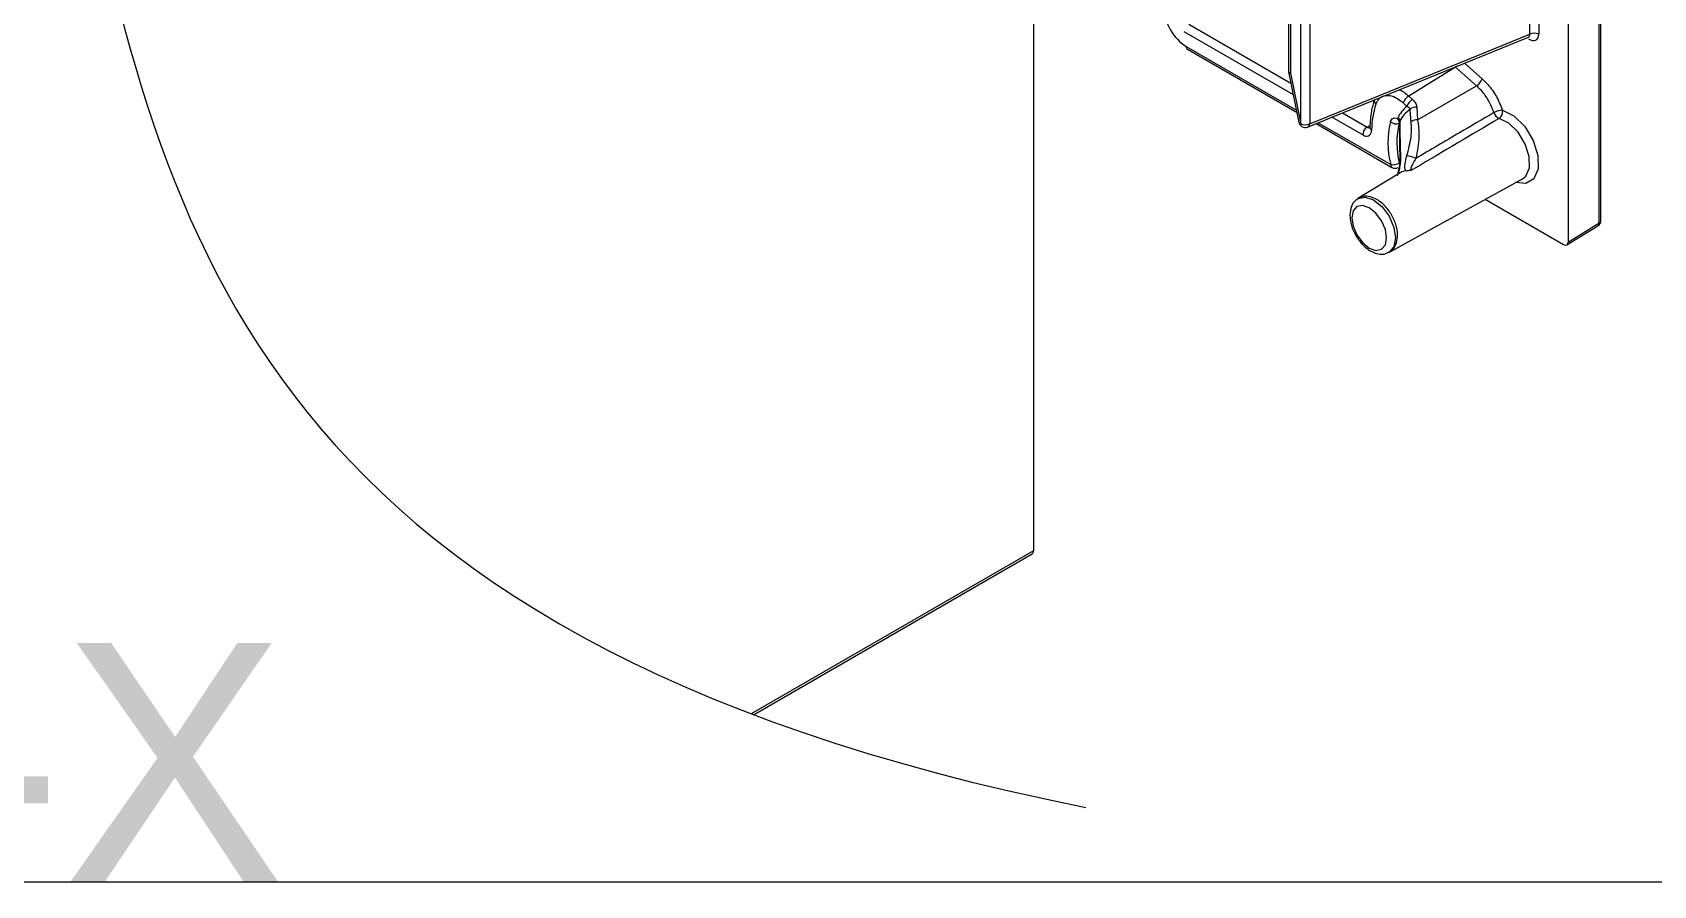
# Model space of a CAD drawing. Extents: x 0 to 8.27, y -9.61 to 0.
# Drawn here: x 1.845 to 4.39, y -9.614 to -8.275 of the extents above; entities that cross this region are included whole.
import ezdxf

# ---------------------------------------------------------------- set-up
doc = ezdxf.new("R2010")
doc.units = 0
doc.header["$LTSCALE"] = 0.5
doc.header["$MEASUREMENT"] = 0
for name, color, linetype in [('Dimension', 10, 'CONTINUOUS'), ('End Cap', 92, 'CONTINUOUS'), ('Housing', 150, 'CONTINUOUS')]:
    doc.layers.add(name, color=color, linetype=linetype)
doc.layers.add('Text-Unprinted', color=131, linetype='CONTINUOUS', plot=False)
doc.styles.add('LSAD_Standard', font='arial.ttf')

msp = doc.modelspace()

# ---------------------------------------------------------------- linework, layer by layer
at = {"layer": 'Dimension', "transparency": 16777216}
msp.add_open_spline([(0.3163, -6.3092), (1.6422, -6.5744), (1.7747, -7.2373), (2.0399, -8.5631), (2.1725, -9.226), (3.4983, -9.4912)], degree=3, knots=[0, 0, 0, 0, 1, 1, 2, 2, 2, 2], dxfattribs=at)
at = {"layer": 'End Cap', "transparency": 16777216}
for p, q in [((4.3042, -8.574), (4.3042, -6.7552)), ((4.307, -8.57), (4.307, -6.7511)), ((4.2554, -6.7833), (4.2554, -8.6042)), ((4.1953, -8.2779), (4.1953, -7.2497)), ((4.2094, -7.2498), (4.2094, -8.278)), ((3.8357, -8.4185), (3.8357, -7.4943)), ((3.8498, -7.4944), (3.8498, -8.4186)), ((3.8166, -7.5507), (3.8166, -8.3353)), ((3.8196, -7.5547), (3.8196, -8.3394)), ((3.6599, -8.2622), (3.8204, -8.3548)), ((3.8242, -8.3732), (3.653, -8.2743)), ((3.8466, -8.4237), (4.1935, -8.2825)), ((3.8498, -8.4186), (4.1953, -8.2779)), ((3.6558, -8.2972), (3.8291, -8.3972)), ((3.6579, -8.3018), (3.8299, -8.4011)), ((3.8168, -8.3373), (3.833, -8.4164)), ((3.8196, -8.3394), (3.8357, -8.4185)), ((4.0789, -8.3298), (4.0052, -8.3751)), ((4.1117, -8.359), (4.0789, -8.3298)), ((4.0927, -8.3235), (4.1205, -8.3481)), ((4.0192, -8.4122), (4.1117, -8.359)), ((4.0025, -8.3913), (3.9965, -8.386)), ((4.0052, -8.3751), (4.0112, -8.3805)), ((4.0179, -8.3925), (4.0192, -8.4122)), ((3.8598, -8.4183), (3.979, -8.4872)), ((3.8632, -8.4169), (3.977, -8.4826)), ((3.933, -8.436), (3.8848, -8.4081)), ((3.9012, -8.4015), (3.94, -8.4238)), ((3.94, -8.4238), (3.9445, -8.421)), ((3.9917, -8.4167), (3.9903, -8.4175)), ((3.9906, -8.4115), (3.9915, -8.4138)), ((3.9912, -8.416), (3.9912, -8.4182)), ((3.9913, -8.4747), (3.9913, -8.4748)), ((3.9928, -8.4952), (3.9255, -8.5359)), ((3.9743, -8.6203), (4.1839, -8.5052)), ((4.2484, -8.6083), (4.1254, -8.5373)), ((4.2554, -8.6042), (4.3042, -8.574)), ((4.2535, -8.6087), (4.3023, -8.5785))]:
    msp.add_line(p, q, dxfattribs=at)
at = {"layer": 'End Cap', "transparency": 16777216, "flags": 128}
for points in [[(4.0812, -8.3282), (4.0803, -8.3289), (4.0789, -8.3298)], [(4.1524, -8.3972), (4.1705, -8.4063), (4.1875, -8.4231), (4.2008, -8.4449), (4.2082, -8.4683), (4.2086, -8.4893), (4.2019, -8.5048), (4.1891, -8.5122), (4.1737, -8.5108)], [(3.9915, -8.4138), (3.991, -8.4153), (3.991, -8.416)], [(4.1839, -8.5052), (4.189, -8.5009), (4.1947, -8.4879), (4.1944, -8.4701), (4.1881, -8.4504), (4.1769, -8.432), (4.1625, -8.4179), (4.1473, -8.4102)], [(3.9159, -8.5661), (3.918, -8.5794), (3.9239, -8.5931), (3.9328, -8.6051), (3.9433, -8.6135), (3.9537, -8.6172), (3.9626, -8.6155), (3.9686, -8.6086), (3.9706, -8.5977), (3.9686, -8.5844), (3.9626, -8.5707), (3.9537, -8.5588), (3.9433, -8.5503), (3.9328, -8.5467), (3.9239, -8.5484), (3.918, -8.5552), (3.9159, -8.5661)], [(3.9255, -8.5359), (3.9258, -8.5357), (3.937, -8.5335), (3.9502, -8.5381), (3.9634, -8.5488), (3.9746, -8.5638), (3.982, -8.5811), (3.9847, -8.5978)], [(3.9847, -8.5978), (3.982, -8.6115), (3.9746, -8.6201), (3.9743, -8.6203)]]:
    msp.add_lwpolyline(points, dxfattribs=at)
at = {"layer": 'End Cap', "transparency": 16777216}
for centre, radius, start, end in [((4.2023, -8.2917), 0.0154, 62.6565, 116.7662), ((3.6606, -8.2978), 0.0048, 172.814, 235.8738), ((3.8266, -8.3353), 0.01, 180, 191.5647), ((3.8214, -8.335), 0.0048, 184.1293, 247.1908), ((3.8198, -8.3362), 0.00323, 200.668, 264.7132), ((4.1009, -8.3412), 0.0208, 301.3788, 340.627), ((4.0773, -8.4288), 0.1302, 161.665, 179.7337), ((3.9585, -8.3822), 0.00731, 171.1648, 230.2506), ((4.0357, -8.4325), 0.053, 128.8912, 155.0815), ((4.0339, -8.436), 0.0479, 123.4695, 152.4085), ((4.0161, -8.3929), 0.0208, 121.3788, 160.627), ((4.0221, -8.3982), 0.0208, 121.3788, 160.627), ((4.0163, -8.4047), 0.0123, 82.7002, 135.5065), ((4.1538, -8.427), 0.0298, 92.5546, 119.401), ((4.14, -8.3998), 0.0127, 305.3609, 11.6774), ((3.8428, -8.4144), 0.01, 191.5647, 292.1465), ((3.836, -8.4153), 0.00323, 200.668, 264.7132), ((3.8428, -8.4048), 0.0154, 242.6565, 296.7662), ((3.8441, -8.4186), 0.00566, 296.0173, 0.2409), ((3.9484, -8.4367), 0.0154, 123.2297, 177.3477), ((3.9492, -8.4237), 0.00495, 183.0812, 245.9725), ((4.1103, -8.4482), 0.1377, 166.2197, 194.4699), ((3.9851, -8.406), 0.0126, 227.6641, 294.5344), ((4.1149, -8.4481), 0.1283, 166.2197, 194.4699), ((3.9939, -8.4099), 0.00623, 182.9605, 240.8445), ((3.9948, -8.4132), 0.00449, 157.9618, 203.4945), ((4.018, -8.4249), 0.0128, 84.3521, 133.2145), ((4.1529, -8.3969), 0.0144, 196.6248, 247.2365), ((3.9966, -8.4744), 0.00526, 145.1819, 182.662), ((3.9986, -8.5102), 0.0414, 64.2977, 84.9254), ((3.9819, -8.4831), 0.00494, 173.763, 234.9248), ((3.9802, -8.461), 0.0218, 261.4653, 298.7836), ((3.984, -8.4785), 0.01, 240.0027, 297.9737), ((4.0019, -8.5103), 0.0177, 94.1229, 120.9614), ((4.297, -8.57), 0.01, 301.7291, 360), ((4.2993, -8.5746), 0.00494, 307.033, 6.4015), ((4.3021, -8.5696), 0.00495, 295.3879, 354.638)]:
    msp.add_arc(centre, radius, start, end, dxfattribs=at)
for centre, major_axis, ratio, start_param, end_param in [((3.6558, -8.2564), (-0.025, 0.0433), 0.577557, 0.785632, 2.356124), ((4.1952, -8.2698), (-0.0099, 0.0175), 0.576016, 2.236711, 3.934446), ((4.1881, -8.2739), (-0.00592, 0.00831), 0.506162, 3.022569, 3.89038), ((4.2484, -8.6001), (-0.005, 0.00866), 0.577206, 2.356428, 3.92692)]:
    msp.add_ellipse(centre, major_axis=major_axis, ratio=ratio, start_param=start_param, end_param=end_param, dxfattribs=at)
for points, knots in [([(4.1934, -8.2826), (4.194, -8.2825), (4.1947, -8.2823), (4.1945, -8.2823), (4.1945, -8.2823)], [0, 0, 0, 0, 0.913873, 1, 1, 1, 1]), ([(3.9902, -8.3652), (3.9905, -8.3653), (3.9954, -8.3666), (4.0004, -8.371), (4.0052, -8.3751)], [0, 0, 0, 0, 0.053407, 1, 1, 1, 1]), ([(4.1391, -8.4011), (4.1366, -8.3949), (4.1317, -8.3826), (4.1214, -8.3682), (4.1143, -8.3614), (4.1117, -8.359)], [0, 0, 0, 0, 0.389324, 0.778649, 1, 1, 1, 1]), ([(4.1205, -8.3481), (4.1235, -8.351), (4.1318, -8.3589), (4.1438, -8.3757), (4.1495, -8.3901), (4.1524, -8.3972)], [0, 0, 0, 0, 0.2213483, 0.6106741, 1, 1, 1, 1]), ([(3.9514, -8.3805), (3.9496, -8.3865), (3.9456, -8.3999), (3.9447, -8.4154), (3.9443, -8.4239)], [0, 0, 0, 0, 0.451255, 1, 1, 1, 1]), ([(3.9965, -8.386), (3.9925, -8.3829), (3.9846, -8.3769), (3.9728, -8.3737), (3.9628, -8.3755), (3.9566, -8.3811), (3.9545, -8.3862), (3.9538, -8.3878)], [0, 0, 0, 0, 0.223325, 0.446652, 0.669945, 0.893226, 1, 1, 1, 1]), ([(4.0075, -8.3961), (4.0071, -8.3953), (4.0062, -8.3936), (4.004, -8.3921), (4.0027, -8.3914), (4.0025, -8.3913)], [0, 0, 0, 0, 0.449161, 0.907796, 1, 1, 1, 1]), ([(4.0092, -8.4156), (4.0087, -8.4108), (4.0081, -8.4043), (4.0076, -8.3978), (4.0075, -8.3961)], [0, 0, 0, 0, 0.738202, 1, 1, 1, 1]), ([(4.0112, -8.3805), (4.0116, -8.3808), (4.0137, -8.3827), (4.0167, -8.3867), (4.0175, -8.3905), (4.0179, -8.3925)], [0, 0, 0, 0, 0.09186, 0.545417, 1, 1, 1, 1]), ([(3.94, -8.4238), (3.9405, -8.4241), (3.9417, -8.4247), (3.9432, -8.425), (3.944, -8.4247), (3.9442, -8.4246)], [0, 0, 0, 0, 0.3079692, 0.8215731, 1, 1, 1, 1]), ([(3.9442, -8.4238), (3.9442, -8.424), (3.9443, -8.4249), (3.944, -8.4254), (3.9441, -8.4252), (3.9441, -8.4252)], [0, 0, 0, 0, 0.196693, 0.906893, 1, 1, 1, 1]), ([(3.9766, -8.4154), (3.9767, -8.4149), (3.9773, -8.413), (3.9793, -8.4105), (3.9831, -8.409), (3.9861, -8.4098), (3.9877, -8.4102)], [0, 0, 0, 0, 0.094942, 0.396629, 0.698314, 1, 1, 1, 1]), ([(3.9877, -8.4102), (3.9884, -8.4102), (3.9895, -8.4102), (3.9903, -8.4111), (3.9906, -8.4115)], [0, 0, 0, 0, 0.613504, 1, 1, 1, 1]), ([(3.9913, -8.4158), (3.991, -8.4161), (3.9906, -8.4166), (3.9904, -8.4173), (3.9903, -8.4175)], [0, 0, 0, 0, 0.6743707, 1, 1, 1, 1]), ([(3.9907, -8.415), (3.9907, -8.4152), (3.991, -8.4158), (3.991, -8.4158), (3.991, -8.4159)], [0, 0, 0, 0, 0.313105, 1, 1, 1, 1]), ([(3.9912, -8.4182), (3.991, -8.4308), (3.9906, -8.4495), (3.9913, -8.4684), (3.9916, -8.4746)], [0, 0, 0, 0, 0.674264, 1, 1, 1, 1]), ([(3.9915, -8.4138), (3.9915, -8.4185), (3.9914, -8.4378), (3.9919, -8.4569), (3.9923, -8.4714)], [0, 0, 0, 0, 0.2435, 1, 1, 1, 1]), ([(4.0023, -8.469), (4.005, -8.4588), (4.0103, -8.4393), (4.0096, -8.4232), (4.0092, -8.4156)], [0, 0, 0, 0, 0.525226, 1, 1, 1, 1]), ([(4.1473, -8.4102), (4.1033, -8.4362), (4.0575, -8.4632), (4.0117, -8.4903), (4.0099, -8.4914)], [0, 0, 0, 0, 0.960886, 1, 1, 1, 1]), ([(4.1391, -8.4011), (4.1212, -8.4116), (4.0803, -8.4355), (4.0395, -8.4595), (4.0166, -8.4729)], [0, 0, 0, 0, 0.439647, 1, 1, 1, 1]), ([(4.0192, -8.4122), (4.0204, -8.4209), (4.0228, -8.4392), (4.0187, -8.4613), (4.0166, -8.4729)], [0, 0, 0, 0, 0.475409, 1, 1, 1, 1]), ([(3.933, -8.436), (3.934, -8.4365), (3.9365, -8.4378), (3.9404, -8.4382), (3.9441, -8.4367), (3.9466, -8.4333), (3.947, -8.4299), (3.9472, -8.4282)], [0, 0, 0, 0, 0.130325, 0.347716, 0.565121, 0.782561, 1, 1, 1, 1]), ([(3.9923, -8.4714), (3.9922, -8.4748), (3.9922, -8.4807), (3.9905, -8.4893), (3.9889, -8.4955), (3.9879, -8.4985), (3.9873, -8.5003)], [0, 0, 0, 0, 0.409559, 0.70201, 0.827318, 1, 1, 1, 1]), ([(3.9912, -8.4748), (3.9913, -8.4759), (3.9914, -8.4789), (3.9905, -8.4862), (3.989, -8.4933), (3.9878, -8.4974), (3.9875, -8.4983)], [0, 0, 0, 0, 0.189947, 0.544161, 0.890686, 1, 1, 1, 1]), ([(4.0006, -8.4927), (4.0002, -8.4917), (3.9992, -8.4886), (3.9992, -8.4807), (4.0011, -8.4732), (4.0023, -8.469)], [0, 0, 0, 0, 0.156939, 0.515359, 1, 1, 1, 1]), ([(4.0166, -8.4729), (4.0149, -8.4757), (4.0119, -8.4805), (4.0094, -8.486), (4.0086, -8.489), (4.0087, -8.4903), (4.009, -8.4909), (4.0094, -8.4913), (4.0098, -8.4913), (4.0099, -8.4914)], [0, 0, 0, 0, 0.405364, 0.688794, 0.840798, 0.902554, 0.938804, 0.981574, 1, 1, 1, 1]), ([(4.0099, -8.4914), (4.0098, -8.4914), (4.0092, -8.4915), (4.0073, -8.4919), (4.0039, -8.4924), (4.0017, -8.4926), (4.0006, -8.4927)], [0, 0, 0, 0, 0.011326, 0.169165, 0.542093, 1, 1, 1, 1]), ([(3.9259, -8.5364), (3.9243, -8.5373), (3.9195, -8.5398), (3.9143, -8.5488), (3.9134, -8.5574), (3.913, -8.562)], [0, 0, 0, 0, 0.185384, 0.557296, 1, 1, 1, 1]), ([(3.9732, -8.6201), (3.9751, -8.6193), (3.9803, -8.6169), (3.9856, -8.6082), (3.9884, -8.5958), (3.9868, -8.5803), (3.9801, -8.5632), (3.9692, -8.5478), (3.9559, -8.5369), (3.9427, -8.5321), (3.932, -8.5322), (3.9274, -8.5354), (3.9259, -8.5364)], [0, 0, 0, 0, 0.05358, 0.147536, 0.247272, 0.364634, 0.489676, 0.613899, 0.73988, 0.856281, 0.954543, 1, 1, 1, 1]), ([(3.913, -8.562), (3.9132, -8.5659), (3.9139, -8.5753), (3.9198, -8.591), (3.9304, -8.6066), (3.9435, -8.6181), (3.9567, -8.6233), (3.9674, -8.6238), (3.9719, -8.6209), (3.9732, -8.6201)], [0, 0, 0, 0, 0.121381, 0.294679, 0.467954, 0.643118, 0.807386, 0.946218, 1, 1, 1, 1])]:
    msp.add_open_spline(points, degree=3, knots=knots, dxfattribs=at)
at = {"layer": 'Housing', "transparency": 16777216}
for p, q in [((3.4162, -7.2678), (3.4162, -9.0887)), ((3.4162, -9.0887), (2.9731, -9.3445)), ((2.9767, -9.3458), (3.4141, -9.0932))]:
    msp.add_line(p, q, dxfattribs=at)
msp.add_arc((3.4113, -9.0892), 0.00493, 305.0133, 6.2988, dxfattribs=at)
at = {"layer": 'Text-Unprinted', "ltscale": 0.5, "transparency": 16777216}
msp.add_lwpolyline([(0, 0), (8.268, 0), (8.268, -9.6084), (0, -9.6084)], close=True, dxfattribs=at)

# ---------------------------------------------------------------- texts
at = {"layer": 'Text-Unprinted', "ltscale": 0.5, "transparency": 16777216, "style": 'LSAD_Standard'}
msp.add_attdef('SCALE-X', (0, -9.6084), 'XEffectiveScaleFactor', height=0.375, dxfattribs=at)

doc.saveas('drawing.dxf')
